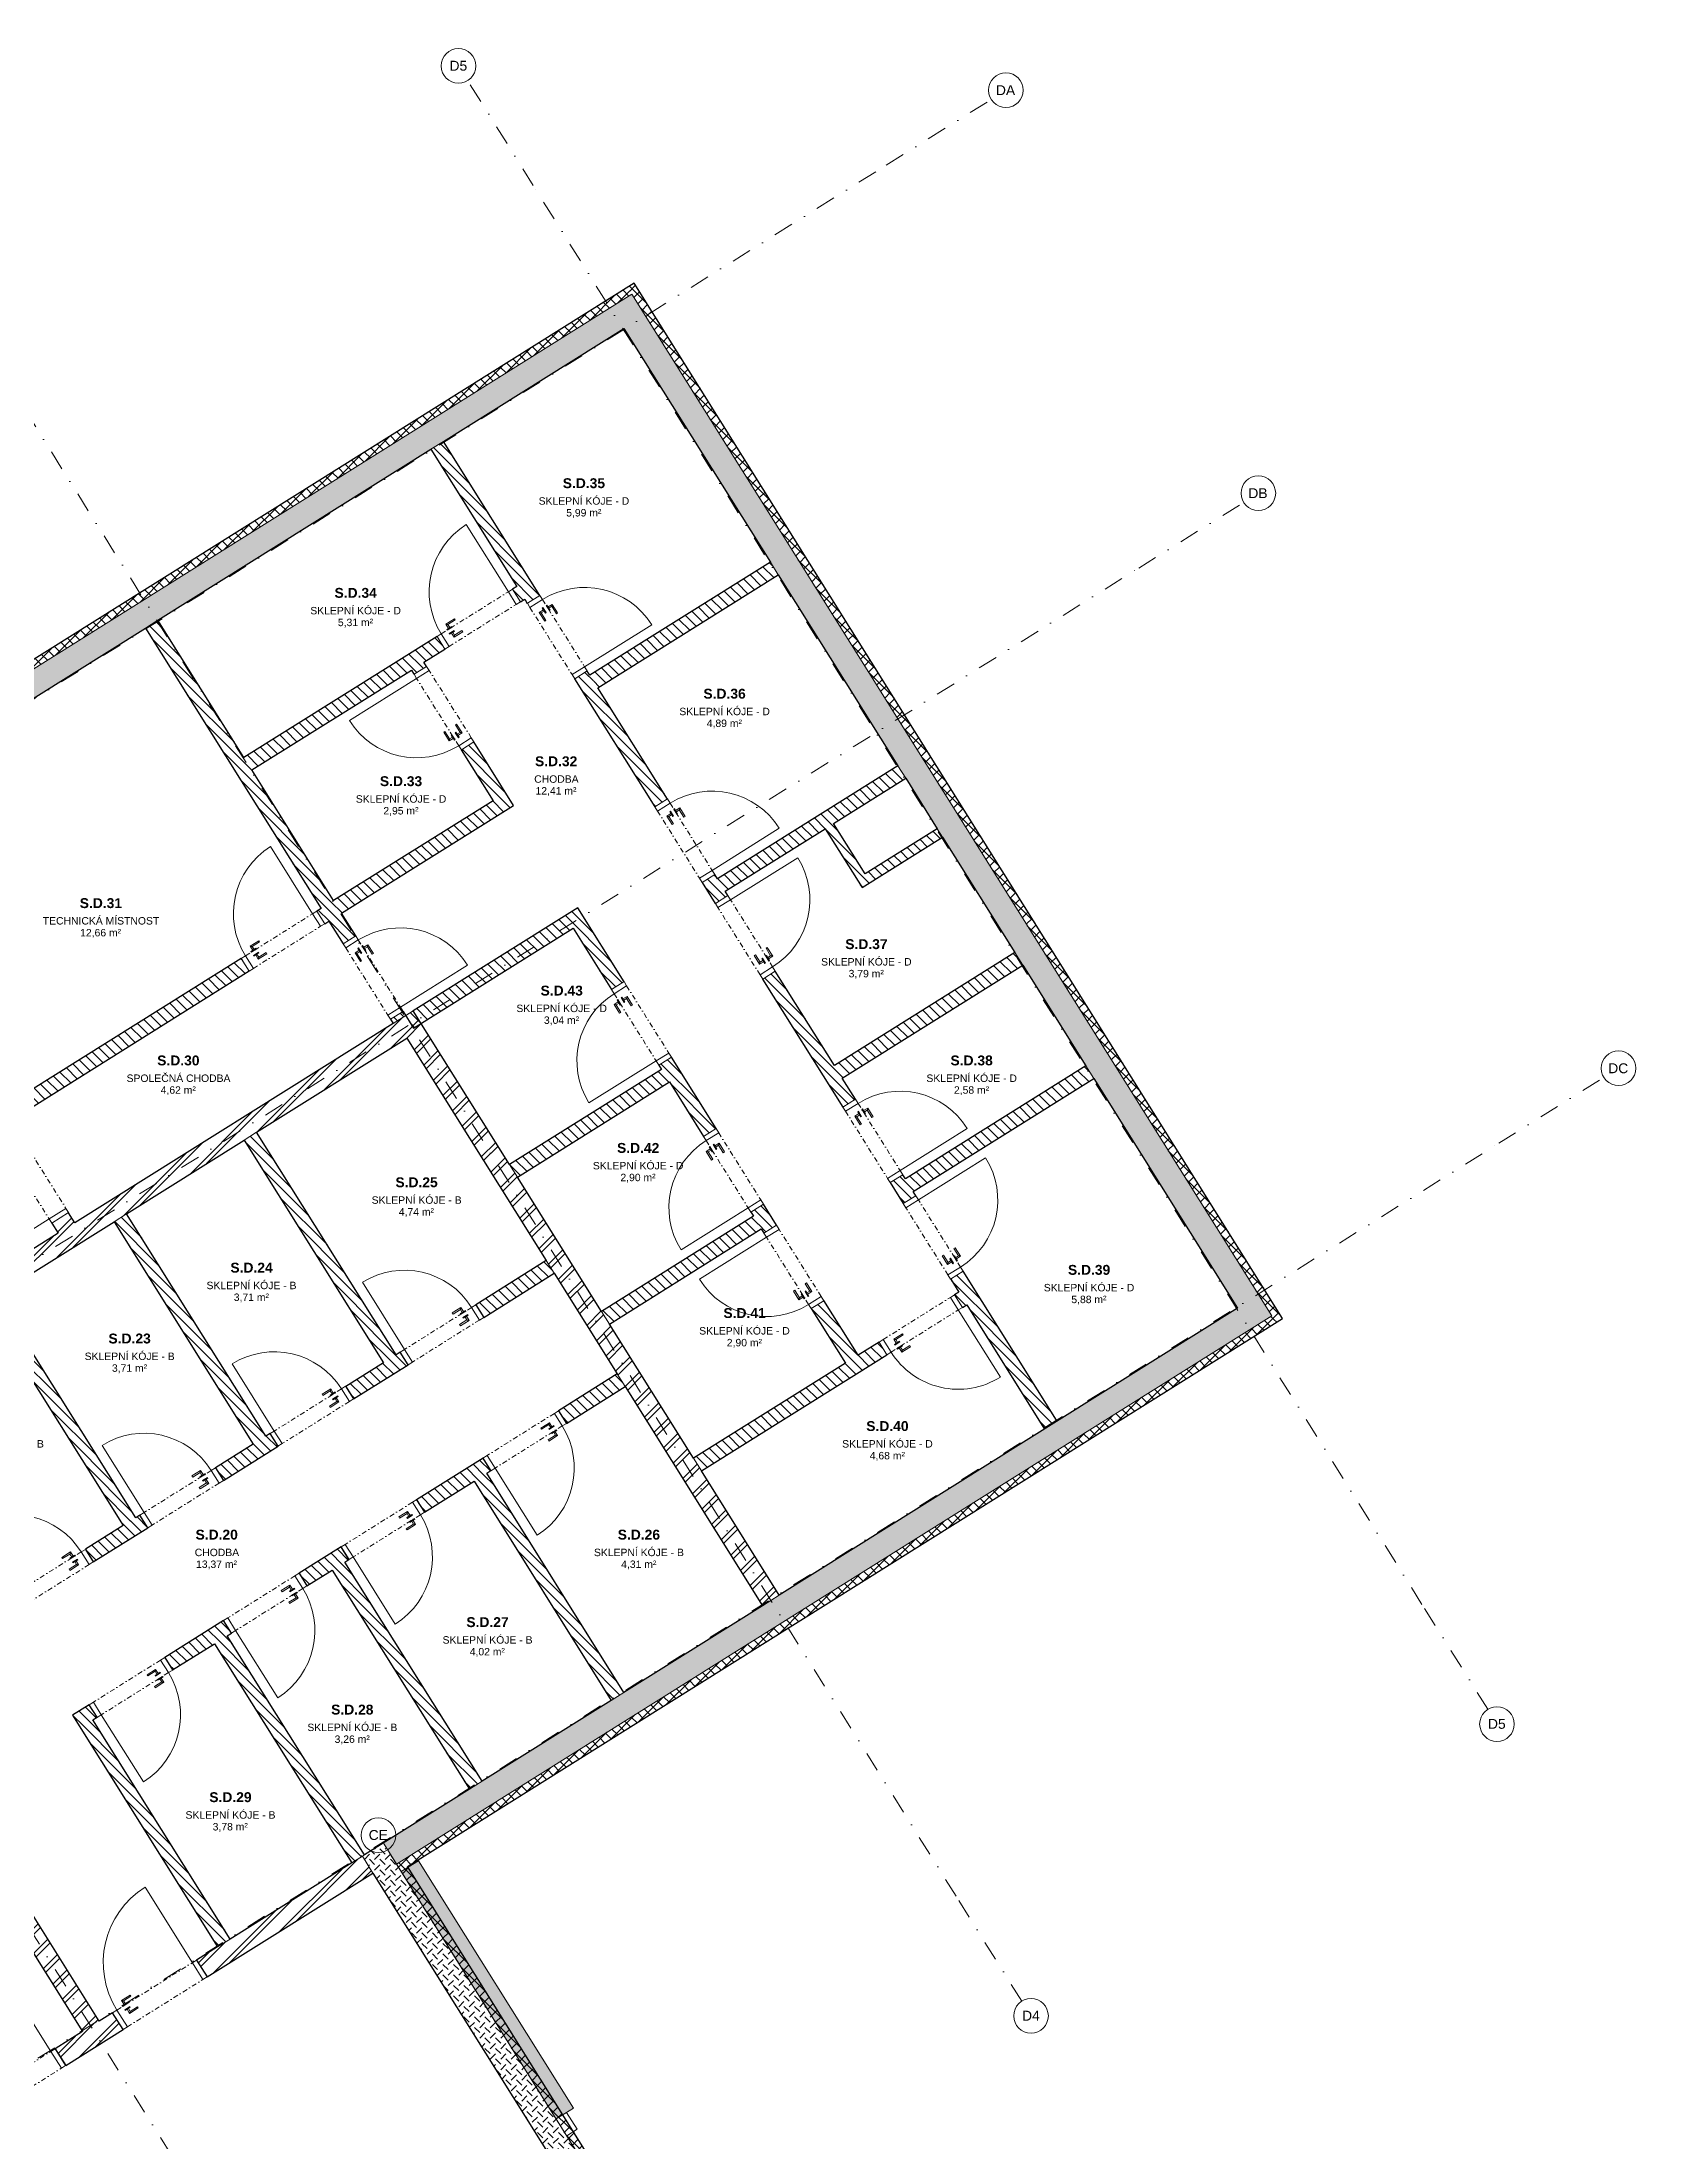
# Model space of a CAD drawing. Header units: millimetres. Extents: x -257414 to 61410, y -2356 to 77022.
# Drawn here: x -233322 to -217069, y 54021 to 75220 of the extents above; entities that cross this region are included whole.
import ezdxf

# ---------------------------------------------------------------- set-up
doc = ezdxf.new("R2010")
doc.units = ezdxf.units.MM
doc.linetypes.add('HA_DashDot_10mm-S3mm', pattern=[500, 200, -150, 0, -150])
doc.linetypes.add('HA_DashDot_2_2mm-S0_6mm', pattern=[110, 50, -30, 0, -30])
for name, color, linetype, lineweight in [('-UNDERLAY_A-AREA-____-IDEN', 9, 'Continuous', 9), ('-UNDERLAY_A-DOOR-____-OTLN', 9, 'Continuous', 9), ('-UNDERLAY_A-DOOR-FRAM-MCUT', 9, 'Continuous', 9), ('-UNDERLAY_A-FLOR-____-OTLN', 9, 'Continuous', 9), ('-UNDERLAY_A-FLOR-____-PATT', 9, 'Continuous', 9), ('-UNDERLAY_A-WALL-____-MCUT', 9, 'Continuous', 9), ('-UNDERLAY_A-WALL-____-PATT', 9, 'Continuous', 25), ('-UNDERLAY_I-WALL-____-MCUT', 9, 'Continuous', 25), ('-UNDERLAY_I-WALL-____-OTLN', 9, 'Continuous', 9), ('-UNDERLAY_S-GRID-____-IDEN', 9, 'Continuous', 9), ('-UNDERLAY_S-GRID-____-OTLN', 9, 'Continuous', 5), ('A-DOOR-____-MCUT', 9, 'HA_DashDot_2_2mm-S0_6mm', 9), ('A-DOOR-____-OTLN', 9, 'Continuous', 9)]:
    doc.layers.add(name, color=color, linetype=linetype, lineweight=lineweight)
doc.styles.add('Arial_1', font='arial.ttf', dxfattribs={"height": 100})
doc.styles.add('Arial_2', font='arial.ttf', dxfattribs={"height": 75})
doc.styles.add('Arial_B', font='arialbd.ttf', dxfattribs={"height": 100})
pattern_1 = [(45, (39655.53, 4369.22), (0, 106.06602), [75, -75]), (135, (39655.53, 4425.29), (-106.06602, 7e-15), [75, -75])]
pattern_2 = [(45, (39655.53, 4369.22), (-125.7236, 125.7236), []), (45, (39655.53, 4559.72), (-125.7236, 125.7236), [])]
pattern_3 = [(135, (39655.53, 4369.22), (-53.03301, -53.03301), [])]
pattern_4 = [(45, (39655.53, 4369.22), (-53.03301, 53.03301), []), (135, (39655.53, 4369.22), (-53.03301, -53.03301), [])]

# ---------------------------------------------------------------- blocks, each defined once
blk = doc.blocks.new('HA_DR_Single_Swing_Solid - In_900x1970_SKLEP-V13-1PP')
at = {"layer": '-UNDERLAY_A-DOOR-FRAM-MCUT'}
for p, q in [((-500, -100), (-500, 100)), ((-500, 100), (-450, 100)), ((-450, 100), (-450, -100)), ((450, 100), (500, 100)), ((450, -100), (450, 100)), ((500, 100), (500, -100)), ((-450, -100), (-500, -100)), ((500, -100), (450, -100))]:
    blk.add_line(p, q, dxfattribs=at)
at = {"layer": 'A-DOOR-____-MCUT'}
for p, q in [((-450, 100), (450, 100)), ((-450, -100), (450, -100))]:
    blk.add_line(p, q, dxfattribs=at)
at = {"layer": 'A-DOOR-____-OTLN', "lineweight": 5}
blk.add_line((450, 1000), (450, 100), dxfattribs=at)
at = {"layer": 'A-DOOR-____-OTLN'}
for p, q in [((-380, 108), (-320, 108)), ((-380, 108), (-380, 100)), ((-320, 100), (-380, 100)), ((-380, 60), (-320, 60)), ((-380, 60), (-380, 52)), ((-320, 52), (-380, 52)), ((-358, 157), (-358, 108)), ((-255, 157), (-358, 157)), ((-358, 52), (-358, 3)), ((-358, 3), (-255, 3)), ((-343, 108), (-343, 143)), ((-343, 143), (-255, 143)), ((-343, 17), (-343, 52)), ((-255, 17), (-343, 17)), ((-320, 100), (-320, 108)), ((-320, 52), (-320, 60)), ((-255, 157), (-255, 143)), ((-255, 17), (-255, 3))]:
    blk.add_line(p, q, dxfattribs=at)
at = {"layer": 'A-DOOR-____-OTLN', "lineweight": 5}
blk.add_arc((450, 100), 900, 90, 180, dxfattribs=at)
at = {"layer": 'A-DOOR-____-OTLN'}
for points in [[(-343, 143), (-343, 143), (-343, 143), (-343, 143), (-343, 143), (-344, 144), (-344, 144), (-345, 145), (-345, 145), (-346, 146), (-347, 147), (-347, 147), (-348, 148), (-348, 148), (-349, 149), (-349, 149), (-350, 150), (-350, 150), (-350, 150), (-351, 151), (-351, 151), (-352, 152), (-352, 152), (-353, 153), (-353, 153), (-354, 154), (-354, 154), (-355, 155), (-355, 155), (-356, 156), (-356, 156), (-357, 157), (-357, 157), (-357, 157), (-358, 157), (-358, 157)], [(-358, 3), (-358, 3), (-357, 3), (-357, 3), (-357, 3), (-356, 4), (-356, 4), (-355, 5), (-355, 5), (-354, 6), (-353, 7), (-353, 7), (-352, 8), (-352, 8), (-351, 9), (-351, 9), (-350, 10), (-350, 10), (-350, 10), (-349, 11), (-349, 11), (-348, 12), (-348, 12), (-347, 13), (-347, 13), (-346, 14), (-346, 14), (-345, 15), (-345, 15), (-344, 16), (-344, 16), (-343, 17), (-343, 17), (-343, 17), (-343, 17), (-343, 17)]]:
    blk.add_open_spline(points, degree=3, knots=[0, 0, 0, 0, 0.083333, 0.125, 0.166667, 0.208333, 0.229167, 0.25, 0.291667, 0.333333, 0.354167, 0.375, 0.395833, 0.416667, 0.4375, 0.458333, 0.479167, 0.5, 0.520833, 0.541667, 0.5625, 0.583333, 0.604167, 0.625, 0.645833, 0.666667, 0.6875, 0.708333, 0.75, 0.770833, 0.791667, 0.833333, 0.875, 0.916667, 1, 1, 1, 1], dxfattribs=at)
blk = doc.blocks.new('HA_DR_Single_Swing_Solid - In_900x1970_SKLEP-1383690-1PP')
at = {"layer": '-UNDERLAY_A-DOOR-FRAM-MCUT'}
for p, q in [((-450, 100), (-500, 100)), ((-500, 100), (-500, -100)), ((-450, -100), (-450, 100)), ((500, 100), (450, 100)), ((450, 100), (450, -100)), ((500, -100), (500, 100)), ((-500, -100), (-450, -100)), ((450, -100), (500, -100))]:
    blk.add_line(p, q, dxfattribs=at)
at = {"layer": 'A-DOOR-____-MCUT'}
for p, q in [((-450, 100), (450, 100)), ((-450, -100), (450, -100))]:
    blk.add_line(p, q, dxfattribs=at)
at = {"layer": 'A-DOOR-____-OTLN'}
for p, q in [((-380, -52), (-320, -52)), ((-380, -52), (-380, -60)), ((-320, -60), (-380, -60)), ((-380, -100), (-320, -100)), ((-380, -100), (-380, -108)), ((-320, -108), (-380, -108)), ((-358, -3), (-358, -52)), ((-255, -3), (-358, -3)), ((-358, -108), (-358, -158)), ((-358, -158), (-255, -158)), ((-343, -52), (-343, -18)), ((-343, -18), (-255, -18)), ((-343, -143), (-343, -108)), ((-255, -143), (-343, -143)), ((-320, -60), (-320, -52)), ((-320, -108), (-320, -100)), ((-255, -3), (-255, -18)), ((-255, -143), (-255, -158))]:
    blk.add_line(p, q, dxfattribs=at)
at = {"layer": 'A-DOOR-____-OTLN', "lineweight": 5}
blk.add_line((450, -1000), (450, -100), dxfattribs=at)
blk.add_arc((450, -100), 900, 180, 270, dxfattribs=at)
at = {"layer": 'A-DOOR-____-OTLN'}
for points in [[(-343, -18), (-343, -18), (-343, -17), (-343, -17), (-343, -17), (-344, -16), (-344, -16), (-345, -15), (-345, -15), (-346, -14), (-347, -13), (-347, -13), (-348, -12), (-348, -12), (-349, -11), (-349, -11), (-350, -10), (-350, -10), (-350, -10), (-351, -9), (-351, -9), (-352, -8), (-352, -8), (-353, -7), (-353, -7), (-354, -6), (-354, -6), (-355, -5), (-355, -5), (-356, -4), (-356, -4), (-357, -3), (-357, -3), (-357, -3), (-358, -3), (-358, -3)], [(-358, -158), (-358, -158), (-357, -157), (-357, -157), (-357, -157), (-356, -156), (-356, -156), (-355, -155), (-355, -155), (-354, -154), (-353, -153), (-353, -153), (-352, -152), (-352, -152), (-351, -151), (-351, -151), (-350, -150), (-350, -150), (-350, -150), (-349, -149), (-349, -149), (-348, -148), (-348, -148), (-347, -147), (-347, -147), (-346, -146), (-346, -146), (-345, -145), (-345, -145), (-344, -144), (-344, -144), (-343, -143), (-343, -143), (-343, -143), (-343, -143), (-343, -143)]]:
    blk.add_open_spline(points, degree=3, knots=[0, 0, 0, 0, 0.083333, 0.125, 0.166667, 0.208333, 0.229167, 0.25, 0.291667, 0.333333, 0.354167, 0.375, 0.395833, 0.416667, 0.4375, 0.458333, 0.479167, 0.5, 0.520833, 0.541667, 0.5625, 0.583333, 0.604167, 0.625, 0.645833, 0.666667, 0.6875, 0.708333, 0.75, 0.770833, 0.791667, 0.833333, 0.875, 0.916667, 1, 1, 1, 1], dxfattribs=at)
blk = doc.blocks.new('HA_DR_Single_Swing_Solid - In_800x1970_SKLEP-V14-1PP')
at = {"layer": '-UNDERLAY_A-DOOR-FRAM-MCUT'}
for p, q in [((-400, 75), (-450, 75)), ((-450, 75), (-450, -75)), ((-400, -75), (-400, 75)), ((450, 75), (400, 75)), ((400, 75), (400, -75)), ((450, -75), (450, 75)), ((-450, -75), (-400, -75)), ((400, -75), (450, -75))]:
    blk.add_line(p, q, dxfattribs=at)
at = {"layer": 'A-DOOR-____-MCUT'}
for p, q in [((-400, 75), (400, 75)), ((-400, -75), (400, -75))]:
    blk.add_line(p, q, dxfattribs=at)
at = {"layer": 'A-DOOR-____-OTLN'}
for p, q in [((-308, 22), (-308, -27)), ((-205, 22), (-308, 22)), ((-293, -27), (-293, 7)), ((-293, 7), (-205, 7)), ((-205, 22), (-205, 7)), ((-330, -27), (-270, -27)), ((-330, -27), (-330, -35)), ((-270, -35), (-330, -35)), ((-330, -75), (-270, -75)), ((-330, -75), (-330, -83)), ((-270, -83), (-330, -83)), ((-308, -83), (-308, -133)), ((-308, -133), (-205, -133)), ((-293, -118), (-293, -83)), ((-205, -118), (-293, -118)), ((-270, -35), (-270, -27)), ((-270, -83), (-270, -75)), ((-205, -118), (-205, -133))]:
    blk.add_line(p, q, dxfattribs=at)
at = {"layer": 'A-DOOR-____-OTLN', "lineweight": 5}
blk.add_line((400, -875), (400, -75), dxfattribs=at)
blk.add_arc((400, -75), 800, 180, 270, dxfattribs=at)
at = {"layer": 'A-DOOR-____-OTLN'}
for points in [[(-293, 7), (-293, 7), (-293, 8), (-293, 8), (-293, 8), (-294, 9), (-294, 9), (-295, 10), (-295, 10), (-296, 11), (-297, 12), (-297, 12), (-298, 13), (-298, 13), (-299, 14), (-299, 14), (-300, 15), (-300, 15), (-300, 15), (-301, 16), (-301, 16), (-302, 17), (-302, 17), (-303, 18), (-303, 18), (-304, 19), (-304, 19), (-305, 20), (-305, 20), (-306, 21), (-306, 21), (-307, 22), (-307, 22), (-307, 22), (-308, 22), (-308, 22)], [(-308, -133), (-308, -133), (-307, -132), (-307, -132), (-307, -132), (-306, -131), (-306, -131), (-305, -130), (-305, -130), (-304, -129), (-303, -128), (-303, -128), (-302, -127), (-302, -127), (-301, -126), (-301, -126), (-300, -125), (-300, -125), (-300, -125), (-299, -124), (-299, -124), (-298, -123), (-298, -123), (-297, -122), (-297, -122), (-296, -121), (-296, -121), (-295, -120), (-295, -120), (-294, -119), (-294, -119), (-293, -118), (-293, -118), (-293, -118), (-293, -118), (-293, -118)]]:
    blk.add_open_spline(points, degree=3, knots=[0, 0, 0, 0, 0.083333, 0.125, 0.166667, 0.208333, 0.229167, 0.25, 0.291667, 0.333333, 0.354167, 0.375, 0.395833, 0.416667, 0.4375, 0.458333, 0.479167, 0.5, 0.520833, 0.541667, 0.5625, 0.583333, 0.604167, 0.625, 0.645833, 0.666667, 0.6875, 0.708333, 0.75, 0.770833, 0.791667, 0.833333, 0.875, 0.916667, 1, 1, 1, 1], dxfattribs=at)
blk = doc.blocks.new('HA_DR_Single_Swing_Solid - In_800x1970_SKLEP-V15-1PP')
at = {"layer": '-UNDERLAY_A-DOOR-FRAM-MCUT'}
for p, q in [((-450, -75), (-450, 75)), ((-450, 75), (-400, 75)), ((-400, 75), (-400, -75)), ((400, 75), (450, 75)), ((400, -75), (400, 75)), ((450, 75), (450, -75)), ((-400, -75), (-450, -75)), ((450, -75), (400, -75))]:
    blk.add_line(p, q, dxfattribs=at)
at = {"layer": 'A-DOOR-____-MCUT'}
for p, q in [((-400, 75), (400, 75)), ((-400, -75), (400, -75))]:
    blk.add_line(p, q, dxfattribs=at)
at = {"layer": 'A-DOOR-____-OTLN', "lineweight": 5}
blk.add_line((400, 875), (400, 75), dxfattribs=at)
at = {"layer": 'A-DOOR-____-OTLN'}
for p, q in [((-330, 83), (-270, 83)), ((-330, 83), (-330, 75)), ((-270, 75), (-330, 75)), ((-330, 35), (-270, 35)), ((-330, 35), (-330, 27)), ((-270, 27), (-330, 27)), ((-308, 132), (-308, 83)), ((-205, 132), (-308, 132)), ((-308, 27), (-308, -22)), ((-293, 83), (-293, 118)), ((-293, 118), (-205, 118)), ((-293, -8), (-293, 27)), ((-270, 75), (-270, 83)), ((-270, 27), (-270, 35)), ((-205, 132), (-205, 118)), ((-308, -22), (-205, -22)), ((-205, -8), (-293, -8)), ((-205, -8), (-205, -22))]:
    blk.add_line(p, q, dxfattribs=at)
at = {"layer": 'A-DOOR-____-OTLN', "lineweight": 5}
blk.add_arc((400, 75), 800, 90, 180, dxfattribs=at)
at = {"layer": 'A-DOOR-____-OTLN'}
for points in [[(-293, 118), (-293, 118), (-293, 118), (-293, 118), (-293, 118), (-294, 119), (-294, 119), (-295, 120), (-295, 120), (-296, 121), (-297, 122), (-297, 122), (-298, 123), (-298, 123), (-299, 124), (-299, 124), (-300, 125), (-300, 125), (-300, 125), (-301, 126), (-301, 126), (-302, 127), (-302, 127), (-303, 128), (-303, 128), (-304, 129), (-304, 129), (-305, 130), (-305, 130), (-306, 131), (-306, 131), (-307, 132), (-307, 132), (-307, 132), (-308, 132), (-308, 132)], [(-308, -22), (-308, -22), (-307, -22), (-307, -22), (-307, -22), (-306, -21), (-306, -21), (-305, -20), (-305, -20), (-304, -19), (-303, -18), (-303, -18), (-302, -17), (-302, -17), (-301, -16), (-301, -16), (-300, -15), (-300, -15), (-300, -15), (-299, -14), (-299, -14), (-298, -13), (-298, -13), (-297, -12), (-297, -12), (-296, -11), (-296, -11), (-295, -10), (-295, -10), (-294, -9), (-294, -9), (-293, -8), (-293, -8), (-293, -8), (-293, -8), (-293, -8)]]:
    blk.add_open_spline(points, degree=3, knots=[0, 0, 0, 0, 0.083333, 0.125, 0.166667, 0.208333, 0.229167, 0.25, 0.291667, 0.333333, 0.354167, 0.375, 0.395833, 0.416667, 0.4375, 0.458333, 0.479167, 0.5, 0.520833, 0.541667, 0.5625, 0.583333, 0.604167, 0.625, 0.645833, 0.666667, 0.6875, 0.708333, 0.75, 0.770833, 0.791667, 0.833333, 0.875, 0.916667, 1, 1, 1, 1], dxfattribs=at)
blk = doc.blocks.new('Grid - Radius 3_5mm-353793-1PP')
at = {"layer": '-UNDERLAY_S-GRID-____-IDEN'}
blk.add_circle((0, 0), 3.5, dxfattribs=at)
blk = doc.blocks.new('A$C4e1402a9')
at = {"layer": '-UNDERLAY_A-FLOR-____-PATT'}
h = blk.add_hatch(color=256, dxfattribs=at)
h.paths.add_polyline_path([(6187, 46987), (6254, 47029), (4691, 49525), (4623, 49482), (5385, 48266)])
h.paths.add_polyline_path([(20996, 56263), (21170, 56372), (19607, 58868), (19433, 58759), (20307, 57364)])
at = {"layer": '-UNDERLAY_A-WALL-____-PATT', "lineweight": 5}
h = blk.add_hatch(dxfattribs=at)
h.set_pattern_fill('FP_15', color=256, style=0, pattern_type=2)
h.set_pattern_definition(pattern_4)
h.paths.add_polyline_path([(6319, 65011), (21760, 74683), (21717, 74751), (6276, 65079)])
h = blk.add_hatch(dxfattribs=at)
h.set_pattern_fill('FP_2', color=256, style=0, pattern_type=2)
h.set_pattern_definition(pattern_1)
h.paths.add_polyline_path([(28008, 64236), (28220, 64369), (21760, 74683), (21548, 74550), (27876, 64448)])
h = blk.add_hatch(dxfattribs=at)
h.set_pattern_fill('FP_15', color=256, style=0, pattern_type=2)
h.set_pattern_definition(pattern_4)
h.paths.add_polyline_path([(28263, 64301), (28330, 64344), (21785, 74793), (21717, 74751), (28220, 64369)])
h = blk.add_hatch(dxfattribs=at)
h.set_pattern_fill('FP_2', color=256, style=0, pattern_type=2)
h.set_pattern_definition(pattern_1)
h.paths.add_polyline_path([(13469, 69195), (21681, 74338), (21548, 74550), (13336, 69407)])
h = blk.add_hatch(dxfattribs=at)
h.set_pattern_fill('FP_3', color=256, style=0, pattern_type=2)
h.set_pattern_definition(pattern_3)
h.paths.add_polyline_path([(25921, 63236), (26048, 63315), (25106, 64820), (24979, 64740), (25325, 64187)])
h.paths.add_polyline_path([(24501, 65503), (24628, 65582), (24495, 65794), (24368, 65715), (24495, 65512)])
h.paths.add_polyline_path([(23890, 66477), (24018, 66557), (23208, 67850), (23081, 67770), (23867, 66515)])
h.paths.add_polyline_path([(22603, 68533), (22730, 68612), (22598, 68824), (22470, 68744), (22476, 68736)])
h.paths.add_polyline_path([(21993, 69507), (22120, 69587), (21310, 70879), (21183, 70800), (21969, 69544)])
h.paths.add_polyline_path([(20705, 71562), (20833, 71642), (19859, 73197), (19731, 73117), (20695, 71579)])
h = blk.add_hatch(dxfattribs=at)
h.set_pattern_fill('FP_3', color=256, style=0, pattern_type=2)
h.set_pattern_definition(pattern_3)
h.paths.add_polyline_path([(21417, 70710), (23239, 71851), (23159, 71978), (21337, 70837)])
h = blk.add_hatch(dxfattribs=at)
h.set_pattern_fill('FP_3', color=256, style=0, pattern_type=2)
h.set_pattern_definition(pattern_3)
h.paths.add_polyline_path([(17925, 69880), (19874, 71100), (19794, 71228), (17845, 70007), (17891, 69934)])
h.paths.add_polyline_path([(20637, 71578), (20679, 71605), (20599, 71732), (20557, 71705), (20636, 71579)])
h = blk.add_hatch(dxfattribs=at)
h.set_pattern_fill('FP_3', color=256, style=0, pattern_type=2)
h.set_pattern_definition(pattern_3)
h.paths.add_polyline_path([(19350, 67321), (19477, 67401), (19451, 67443), (19324, 67363)])
h.paths.add_polyline_path([(18846, 68126), (18973, 68206), (18830, 68435), (18703, 68355), (18823, 68163)])
h.paths.add_polyline_path([(18623, 68482), (18750, 68562), (16977, 71392), (16850, 71313), (18464, 68736)])
h = blk.add_hatch(dxfattribs=at)
h.set_pattern_fill('FP_3', color=256, style=0, pattern_type=2)
h.set_pattern_definition(pattern_3)
h.paths.add_polyline_path([(20360, 69570), (20487, 69650), (20166, 70163), (20039, 70083), (20171, 69873)])
h.paths.add_polyline_path([(19561, 70846), (19689, 70925), (19662, 70968), (19535, 70888)])
h = blk.add_hatch(dxfattribs=at)
h.set_pattern_fill('FP_3', color=256, style=0, pattern_type=2)
h.set_pattern_definition(pattern_3)
h.paths.add_polyline_path([(22704, 68655), (24526, 69796), (24446, 69923), (22624, 68782), (22653, 68736)])
h = blk.add_hatch(dxfattribs=at)
h.set_pattern_fill('FP_3', color=256, style=0, pattern_type=2)
h.set_pattern_definition(pattern_3)
h.paths.add_polyline_path([(15491, 66343), (17897, 67851), (17818, 67978), (15411, 66470), (15417, 66461)])
h.paths.add_polyline_path([(18660, 68328), (20567, 69523), (20487, 69650), (18581, 68456), (18618, 68396)])
h = blk.add_hatch(dxfattribs=at)
h.set_pattern_fill('FP_3', color=256, style=0, pattern_type=2)
h.set_pattern_definition(pattern_3)
h.paths.add_polyline_path([(24031, 68778), (24116, 68831), (23797, 69339), (23712, 69286)])
h = blk.add_hatch(dxfattribs=at)
h.set_pattern_fill('FP_1', color=256, style=0, pattern_type=2)
h.set_pattern_definition(pattern_2)
h.paths.add_polyline_path([(15969, 65203), (16138, 65309), (16075, 65411), (15905, 65305)])
h.paths.add_polyline_path([(15374, 66152), (15544, 66258), (13638, 69301), (13469, 69195), (15359, 66177)])
h = blk.add_hatch(dxfattribs=at)
h.set_pattern_fill('FP_3', color=256, style=0, pattern_type=2)
h.set_pattern_definition(pattern_3)
h.paths.add_polyline_path([(24084, 68693), (24898, 69203), (24844, 69287), (24031, 68778), (24057, 68736)])
h = blk.add_hatch(dxfattribs=at)
h.set_pattern_fill('FP_3', color=256, style=0, pattern_type=2)
h.set_pattern_definition(pattern_3)
h.paths.add_polyline_path([(23917, 63892), (24044, 63972), (23699, 64523), (23572, 64443), (23732, 64187)])
h.paths.add_polyline_path([(23094, 65206), (23221, 65285), (23088, 65497), (22961, 65418), (23071, 65243)])
h.paths.add_polyline_path([(22484, 66180), (22611, 66260), (22160, 66980), (22032, 66901), (22308, 66461)])
h.paths.add_polyline_path([(21555, 67663), (21682, 67743), (21215, 68489), (21088, 68409), (21167, 68282)])
h = blk.add_hatch(dxfattribs=at)
h.set_pattern_fill('FP_3', color=256, style=0, pattern_type=2)
h.set_pattern_definition(pattern_3)
h.paths.add_polyline_path([(19557, 67274), (21167, 68282), (21088, 68409), (19477, 67401)])
h = blk.add_hatch(dxfattribs=at)
h.set_pattern_fill('FP_3', color=256, style=0, pattern_type=2)
h.set_pattern_definition(pattern_3)
h.paths.add_polyline_path([(23885, 66769), (25707, 67910), (25627, 68037), (23805, 66896)])
h = blk.add_hatch(dxfattribs=at)
h.set_pattern_fill('FP_1', color=256, style=0, pattern_type=2)
h.set_pattern_definition(pattern_2)
h.paths.add_polyline_path([(23079, 61444), (23248, 61550), (19554, 67449), (19384, 67342), (22785, 61913)])
h = blk.add_hatch(dxfattribs=at)
h.set_pattern_fill('FP_1', color=256, style=0, pattern_type=2)
h.set_pattern_definition(pattern_2)
h.paths.add_polyline_path([(12711, 62926), (19490, 67173), (19384, 67342), (12604, 63096), (12633, 63050)])
h = blk.add_hatch(dxfattribs=at)
h.set_pattern_fill('FP_3', color=256, style=0, pattern_type=2)
h.set_pattern_definition(pattern_3)
h.paths.add_polyline_path([(20605, 65771), (22139, 66731), (22059, 66858), (20525, 65898)])
h = blk.add_hatch(dxfattribs=at)
h.set_pattern_fill('FP_3', color=256, style=0, pattern_type=2)
h.set_pattern_definition(pattern_3)
h.paths.add_polyline_path([(24601, 65625), (26424, 66766), (26344, 66893), (24522, 65752)])
h = blk.add_hatch(dxfattribs=at)
h.set_pattern_fill('FP_3', color=256, style=0, pattern_type=2)
h.set_pattern_definition(pattern_3)
h.paths.add_polyline_path([(19253, 63897), (19380, 63977), (17973, 66223), (17846, 66143), (19072, 64187)])
h = blk.add_hatch(dxfattribs=at)
h.set_pattern_fill('FP_3', color=256, style=0, pattern_type=2)
h.set_pattern_definition(pattern_3)
h.paths.add_polyline_path([(17939, 63075), (18067, 63154), (16660, 65400), (16533, 65320), (17891, 63152)])
h = blk.add_hatch(dxfattribs=at)
h.set_pattern_fill('FP_3', color=256, style=0, pattern_type=2)
h.set_pattern_definition(pattern_3)
h.paths.add_polyline_path([(21534, 64287), (23067, 65248), (22988, 65375), (21454, 64415)])
h = blk.add_hatch(dxfattribs=at)
h.set_pattern_fill('FP_3', color=256, style=0, pattern_type=2)
h.set_pattern_definition(pattern_3)
h.paths.add_polyline_path([(14282, 60606), (14324, 60633), (14244, 60760), (14202, 60733)])
h.paths.add_polyline_path([(15087, 61111), (15561, 61408), (15482, 61535), (15007, 61238)])
h.paths.add_polyline_path([(16324, 61886), (16875, 62231), (16795, 62358), (16244, 62013), (16307, 61913)])
h.paths.add_polyline_path([(17638, 62709), (18189, 63054), (18109, 63181), (17558, 62836), (17615, 62744)])
h.paths.add_polyline_path([(18951, 63531), (19502, 63876), (19422, 64004), (18872, 63658), (18897, 63618)])
h.paths.add_polyline_path([(20265, 64354), (20977, 64800), (20897, 64927), (20185, 64481), (20191, 64471)])
h = blk.add_hatch(dxfattribs=at)
h.set_pattern_fill('FP_3', color=256, style=0, pattern_type=2)
h.set_pattern_definition(pattern_3)
h.paths.add_polyline_path([(16626, 62252), (16753, 62331), (15346, 64577), (15219, 64498), (16482, 62481)])
h = blk.add_hatch(dxfattribs=at)
h.set_pattern_fill('FP_2', color=256, style=0, pattern_type=2)
h.set_pattern_definition(pattern_1)
h.paths.add_polyline_path([(19385, 58835), (28008, 64236), (27876, 64448), (19252, 59047)])
h = blk.add_hatch(dxfattribs=at)
h.set_pattern_fill('FP_3', color=256, style=0, pattern_type=2)
h.set_pattern_definition(pattern_3)
h.paths.add_polyline_path([(22463, 62804), (24335, 63977), (24256, 64104), (22383, 62932)])
h.paths.add_polyline_path([(25098, 64455), (25141, 64482), (25061, 64609), (25019, 64582), (25035, 64556)])
h = blk.add_hatch(dxfattribs=at)
h.set_pattern_fill('FP_15', color=256, style=0, pattern_type=2)
h.set_pattern_definition(pattern_4)
h.paths.add_polyline_path([(19495, 58810), (28263, 64301), (28220, 64369), (19453, 58878)])
h = blk.add_hatch(dxfattribs=at)
h.set_pattern_fill('FP_3', color=256, style=0, pattern_type=2)
h.set_pattern_definition(pattern_3)
h.paths.add_polyline_path([(16193, 60211), (16363, 60317), (16283, 60444), (16114, 60338)])
h.paths.add_polyline_path([(17125, 60795), (17719, 61166), (17639, 61293), (17046, 60922), (17065, 60891)])
h.paths.add_polyline_path([(18481, 61644), (18905, 61909), (18826, 62037), (18402, 61771), (18441, 61709)])
h.paths.add_polyline_path([(19668, 62387), (20337, 62807), (20258, 62934), (19588, 62514), (19609, 62481)])
h.paths.add_polyline_path([(21100, 63284), (21693, 63656), (21614, 63783), (21020, 63411), (21069, 63334)])
h = blk.add_hatch(dxfattribs=at)
h.set_pattern_fill('FP_1', color=256, style=0, pattern_type=2)
h.set_pattern_definition(pattern_2)
h.paths.add_polyline_path([(16214, 57144), (16384, 57250), (12795, 62979), (12626, 62873), (16077, 57364)])
h = blk.add_hatch(dxfattribs=at)
h.set_pattern_fill('FP_3', color=256, style=0, pattern_type=2)
h.set_pattern_definition(pattern_3)
h.paths.add_polyline_path([(21553, 60488), (21681, 60568), (20295, 62780), (20168, 62700), (20661, 61913)])
h = blk.add_hatch(dxfattribs=at)
h.set_pattern_fill('FP_3', color=256, style=0, pattern_type=2)
h.set_pattern_definition(pattern_3)
h.paths.add_polyline_path([(20121, 59591), (20248, 59671), (18863, 61883), (18736, 61803), (20092, 59638)])
h = blk.add_hatch(dxfattribs=at)
h.set_pattern_fill('FP_3', color=256, style=0, pattern_type=2)
h.set_pattern_definition(pattern_3)
h.paths.add_polyline_path([(18935, 58848), (19062, 58928), (17676, 61140), (17549, 61060), (18440, 59638)])
h = blk.add_hatch(dxfattribs=at)
h.set_pattern_fill('FP_3', color=256, style=0, pattern_type=2)
h.set_pattern_definition(pattern_3)
h.paths.add_polyline_path([(17579, 57999), (17706, 58078), (16320, 60290), (16193, 60211), (17264, 58501)])
h = blk.add_hatch(dxfattribs=at)
h.set_pattern_fill('FP_2', color=256, style=0, pattern_type=2)
h.set_pattern_definition(pattern_1)
h.paths.add_polyline_path([(22340, 53647), (22444, 53716), (22549, 53784), (19252, 59047), (19041, 58914), (22293, 53721)])
h = blk.add_hatch(dxfattribs=at)
h.set_pattern_fill('FP_1', color=256, style=0, pattern_type=2)
h.set_pattern_definition(pattern_2)
h.paths.add_polyline_path([(4829, 49776), (6668, 50928), (6562, 51098), (4723, 49946)])
h.paths.add_polyline_path([(7515, 51459), (9816, 52900), (9710, 53070), (7409, 51629), (7434, 51589)])
h.paths.add_polyline_path([(10664, 53431), (12681, 54695), (12574, 54864), (10557, 53601)])
h.paths.add_polyline_path([(13528, 55225), (15198, 56271), (15091, 56441), (13422, 55395), (13488, 55289)])
h.paths.add_polyline_path([(16045, 56802), (16626, 57166), (16519, 57335), (15939, 56971)])
h.paths.add_polyline_path([(17473, 57696), (19147, 58745), (19041, 58914), (17367, 57866)])
h = blk.add_hatch(dxfattribs=at)
h.set_pattern_fill('FP_15', color=256, style=0, pattern_type=2)
h.set_pattern_definition(pattern_4)
h.paths.add_polyline_path([(22507, 53852), (22574, 53895), (19453, 58878), (19385, 58835), (22444, 53952)])
at = {"layer": '-UNDERLAY_A-FLOR-____-OTLN'}
for p, q in [((19252, 59047), (22376, 54060)), ((19041, 58914), (19062, 58928)), ((19433, 58759), (19607, 58868)), ((19607, 58868), (21170, 56372)), ((21170, 56372), (20996, 56263))]:
    blk.add_line(p, q, dxfattribs=at)
at = {"layer": '-UNDERLAY_A-WALL-____-MCUT', "lineweight": 25}
for p, q in [((21785, 74793), (-1927, 59941)), ((28330, 64344), (21785, 74793)), ((19495, 58810), (28330, 64344)), ((22574, 53895), (19495, 58810))]:
    blk.add_line(p, q, dxfattribs=at)
at = {"layer": '-UNDERLAY_A-WALL-____-MCUT'}
for p, q in [((21760, 74683), (-1817, 59915)), ((28220, 64369), (21760, 74683)), ((19859, 73197), (19731, 73117)), ((23239, 71851), (23159, 71978)), ((16977, 71392), (16850, 71313)), ((24526, 69796), (24446, 69923)), ((24898, 69203), (24844, 69287)), ((25707, 67910), (25627, 68037)), ((19554, 67449), (19350, 67321)), ((26424, 66766), (26344, 66893)), ((17973, 66223), (17846, 66143)), ((20525, 65898), (20605, 65771)), ((16660, 65400), (16533, 65320)), ((20977, 64800), (20897, 64927)), ((28220, 64369), (19385, 58835)), ((21454, 64415), (21534, 64287)), ((21693, 63656), (21614, 63783)), ((22383, 62932), (22463, 62804)), ((23079, 61444), (23248, 61550)), ((21553, 60488), (21681, 60568)), ((20121, 59591), (20248, 59671)), ((19041, 58914), (18935, 58848)), ((19147, 58745), (19041, 58914)), ((22549, 53784), (19385, 58835)), ((17579, 57999), (17706, 58078))]:
    blk.add_line(p, q, dxfattribs=at)
at = {"layer": '-UNDERLAY_I-WALL-____-MCUT'}
for p, q in [((19859, 73197), (21681, 74338)), ((21681, 74338), (23159, 71978)), ((20833, 71642), (19859, 73197)), ((16977, 71392), (19731, 73117)), ((19731, 73117), (20599, 71732)), ((23159, 71978), (21337, 70837)), ((20599, 71732), (20557, 71705)), ((21417, 70710), (23239, 71851)), ((23239, 71851), (24446, 69923)), ((20637, 71578), (20679, 71605)), ((20679, 71605), (20705, 71562)), ((13638, 69301), (16850, 71313)), ((16850, 71313), (18623, 68482)), ((17845, 70007), (16977, 71392)), ((19794, 71228), (17845, 70007)), ((19662, 70968), (19874, 71100)), ((17925, 69880), (19535, 70888)), ((19535, 70888), (19561, 70846)), ((19689, 70925), (19662, 70968)), ((21337, 70837), (21310, 70879)), ((21183, 70800), (21993, 69507)), ((22120, 69587), (21417, 70710)), ((20039, 70083), (20360, 69570)), ((20567, 69523), (20166, 70163)), ((18750, 68562), (17925, 69880)), ((24446, 69923), (22624, 68782)), ((23797, 69339), (24526, 69796)), ((24526, 69796), (24844, 69287)), ((20360, 69570), (18750, 68562)), ((18830, 68435), (20567, 69523)), ((24116, 68831), (23797, 69339)), ((22704, 68655), (23712, 69286)), ((23712, 69286), (24084, 68693)), ((24084, 68693), (24898, 69203)), ((24844, 69287), (24116, 68831)), ((24898, 69203), (25627, 68037)), ((22470, 68744), (22603, 68533)), ((22624, 68782), (22598, 68824)), ((18623, 68482), (18581, 68456)), ((21215, 68489), (19554, 67449)), ((21682, 67743), (21215, 68489)), ((22730, 68612), (22704, 68655)), ((18660, 68328), (18703, 68355)), ((18703, 68355), (18846, 68126)), ((18973, 68206), (18830, 68435)), ((19557, 67274), (21167, 68282)), ((21167, 68282), (21555, 67663)), ((17818, 67978), (15411, 66470)), ((15491, 66343), (17897, 67851)), ((23805, 66896), (23208, 67850)), ((25627, 68037), (23805, 66896)), ((23885, 66769), (25707, 67910)), ((25707, 67910), (26344, 66893)), ((23081, 67770), (23890, 66477)), ((19451, 67443), (19557, 67274)), ((20525, 65898), (19554, 67449)), ((19350, 67321), (16138, 65309)), ((19324, 67363), (19350, 67321)), ((17973, 66223), (19490, 67173)), ((19490, 67173), (20897, 64927)), ((22059, 66858), (20525, 65898)), ((22032, 66901), (22059, 66858)), ((22611, 66260), (22160, 66980)), ((26344, 66893), (24522, 65752)), ((20605, 65771), (22139, 66731)), ((22139, 66731), (22484, 66180)), ((24018, 66557), (23885, 66769)), ((24601, 65625), (26424, 66766)), ((26424, 66766), (27876, 64448)), ((16660, 65400), (17846, 66143)), ((17846, 66143), (19253, 63897)), ((19380, 63977), (17973, 66223)), ((21454, 64415), (20605, 65771)), ((24522, 65752), (24495, 65794)), ((24368, 65715), (24501, 65503)), ((24628, 65582), (24601, 65625)), ((15346, 64577), (16533, 65320)), ((15905, 65305), (15969, 65203)), ((16138, 65309), (16075, 65411)), ((16533, 65320), (17939, 63075)), ((18067, 63154), (16660, 65400)), ((22988, 65375), (21454, 64415)), ((22961, 65418), (22988, 65375)), ((23221, 65285), (23088, 65497)), ((15969, 65203), (12075, 62764)), ((21534, 64287), (23067, 65248)), ((23067, 65248), (23094, 65206)), ((20897, 64927), (20185, 64481)), ((20265, 64354), (20977, 64800)), ((20977, 64800), (21614, 63783)), ((24979, 64740), (25061, 64609)), ((26048, 63315), (25106, 64820)), ((15219, 64498), (16626, 62252)), ((16753, 62331), (15346, 64577)), ((20185, 64481), (20265, 64354)), ((27876, 64448), (23248, 61550)), ((24044, 63972), (23699, 64523)), ((25061, 64609), (25019, 64582)), ((25098, 64455), (25141, 64482)), ((25141, 64482), (25921, 63236)), ((22383, 62932), (21534, 64287)), ((23572, 64443), (23917, 63892)), ((24256, 64104), (24044, 63972)), ((19253, 63897), (18872, 63658)), ((18951, 63531), (19502, 63876)), ((19422, 64004), (19380, 63977)), ((19502, 63876), (19422, 64004)), ((23917, 63892), (22383, 62932)), ((22463, 62804), (24335, 63977)), ((18872, 63658), (18951, 63531)), ((21614, 63783), (21020, 63411)), ((21100, 63284), (21693, 63656)), ((21693, 63656), (23079, 61444)), ((21020, 63411), (21100, 63284)), ((18109, 63181), (18067, 63154)), ((18189, 63054), (18109, 63181)), ((25921, 63236), (26048, 63315)), ((17939, 63075), (17558, 62836)), ((17638, 62709), (18189, 63054)), ((17558, 62836), (17638, 62709)), ((20258, 62934), (19588, 62514)), ((20337, 62807), (20258, 62934)), ((20295, 62780), (20337, 62807)), ((21681, 60568), (20295, 62780)), ((23248, 61550), (22463, 62804)), ((19668, 62387), (20168, 62700)), ((20168, 62700), (21553, 60488)), ((16795, 62358), (16753, 62331)), ((16875, 62231), (16795, 62358)), ((19588, 62514), (19668, 62387)), ((16626, 62252), (16244, 62013)), ((16324, 61886), (16875, 62231)), ((16244, 62013), (16324, 61886)), ((18826, 62037), (18402, 61771)), ((18905, 61909), (18826, 62037)), ((18863, 61883), (18905, 61909)), ((18402, 61771), (18481, 61644)), ((18481, 61644), (18736, 61803)), ((18736, 61803), (20121, 59591)), ((20248, 59671), (18863, 61883)), ((17639, 61293), (17046, 60922)), ((17719, 61166), (17639, 61293)), ((23079, 61444), (21681, 60568)), ((17125, 60795), (17549, 61060)), ((17549, 61060), (18935, 58848)), ((17676, 61140), (17719, 61166)), ((19062, 58928), (17676, 61140)), ((17046, 60922), (17125, 60795)), ((16384, 57250), (14282, 60606)), ((16283, 60444), (16114, 60338)), ((16363, 60317), (16283, 60444)), ((21553, 60488), (20248, 59671)), ((16114, 60338), (17579, 57999)), ((16320, 60290), (16363, 60317)), ((17706, 58078), (16320, 60290)), ((20121, 59591), (19062, 58928)), ((15137, 58865), (16214, 57144)), ((17473, 57696), (19147, 58745)), ((18935, 58848), (17706, 58078)), ((19147, 58745), (22472, 53435)), ((17579, 57999), (17367, 57866)), ((17367, 57866), (17473, 57696)), ((16519, 57335), (16384, 57250)), ((16626, 57166), (16519, 57335)), ((16214, 57144), (15939, 56971)), ((16045, 56802), (16626, 57166)), ((15939, 56971), (16045, 56802))]:
    blk.add_line(p, q, dxfattribs=at)
at = {"layer": '-UNDERLAY_I-WALL-____-OTLN'}
for p in [(21102, 56329), (21103, 56093)]:
    blk.add_line(p, (21208, 56160), dxfattribs=at)
at = {"layer": '-UNDERLAY_S-GRID-____-OTLN', "linetype": 'HA_DashDot_10mm-S3mm', "lineweight": 9}
for p, q in [((20766, 75779), (20103, 76839)), ((24329, 75986), (25389, 76649)), ((-4343, 58027), (24329, 75986)), ((29737, 61457), (20766, 75779)), ((25034, 58511), (15242, 74143)), ((26877, 71918), (27937, 72581)), ((-2281, 53654), (26877, 71918)), ((18169, 54211), (8378, 69844)), ((30513, 66112), (31573, 66776)), ((1355, 47849), (30513, 66112)), ((30401, 60398), (29737, 61457)), ((19959, 57919), (19295, 58979)), ((25697, 57452), (25034, 58511)), ((38881, 27709), (19959, 57919))]:
    blk.add_line(p, q, dxfattribs=at)
at = {"layer": '-UNDERLAY_A-DOOR-____-OTLN'}
for name, p, rotation in [('HA_DR_Single_Swing_Solid - In_800x1970_SKLEP-V15-1PP', (20215, 71403), 32.06124947745558), ('HA_DR_Single_Swing_Solid - In_800x1970_SKLEP-V15-1PP', (21008, 71221), 302.0612494774555), ('HA_DR_Single_Swing_Solid - In_800x1970_SKLEP-V15-1PP', (19864, 70504), 122.0612494774555), ('HA_DR_Single_Swing_Solid - In_800x1970_SKLEP-V15-1PP', (22295, 69166), 302.0612494774555), ('HA_DR_Single_Swing_Solid - In_800x1970_SKLEP-V15-1PP', (18239, 68153), 32.06124947745555), ('HA_DR_Single_Swing_Solid - In_800x1970_SKLEP-V14-1PP', (22906, 68191), 122.0612494774555), ('HA_DR_Single_Swing_Solid - In_800x1970_SKLEP-V15-1PP', (19148, 67785), 302.0612494774555), ('HA_DR_Single_Swing_Solid - In_800x1970_SKLEP-V14-1PP', (21857, 67322), 302.0612494774555), ('HA_DR_Single_Swing_Solid - In_800x1970_SKLEP-V15-1PP', (24193, 66136), 302.0612494774555), ('HA_DR_Single_Swing_Solid - In_900x1970_SKLEP-1383690-1PP', (15724, 65782), 302.0612494774555), ('HA_DR_Single_Swing_Solid - In_800x1970_SKLEP-V14-1PP', (22786, 65839), 302.0612494774555), ('HA_DR_Single_Swing_Solid - In_800x1970_SKLEP-V14-1PP', (24803, 65161), 122.0612494774555), ('HA_DR_Single_Swing_Solid - In_800x1970_SKLEP-V14-1PP', (19844, 64179), 212.0623857557158), ('HA_DR_Single_Swing_Solid - In_800x1970_SKLEP-V15-1PP', (23396, 64864), 122.0612494774555), ('HA_DR_Single_Swing_Solid - In_800x1970_SKLEP-V14-1PP', (24677, 64280), 32.06124947745557), ('HA_DR_Single_Swing_Solid - In_800x1970_SKLEP-V14-1PP', (18530, 63356), 212.0623857557158), ('HA_DR_Single_Swing_Solid - In_800x1970_SKLEP-V14-1PP', (17216, 62533), 212.0623857557158), ('HA_DR_Single_Swing_Solid - In_800x1970_SKLEP-V15-1PP', (20679, 63109), 212.062385755716), ('HA_DR_Single_Swing_Solid - In_800x1970_SKLEP-V14-1PP', (15903, 61710), 212.0623857557158), ('HA_DR_Single_Swing_Solid - In_800x1970_SKLEP-V15-1PP', (19247, 62212), 212.062385755716), ('HA_DR_Single_Swing_Solid - In_800x1970_SKLEP-V15-1PP', (18060, 61469), 212.062385755716), ('HA_DR_Single_Swing_Solid - In_800x1970_SKLEP-V15-1PP', (16704, 60619), 212.062385755716), ('HA_DR_Single_Swing_Solid - In_900x1970_SKLEP-V13-1PP', (16996, 57516), 32.06238575571615), ('HA_DR_Single_Swing_Solid - In_900x1970_SKLEP-V13-1PP', (15568, 56621), 32.06238575571615)]:
    blk.add_blockref(name, p, dxfattribs=dict(at, rotation=rotation))
at = {"layer": '-UNDERLAY_S-GRID-____-IDEN'}
for p, xscale, yscale, zscale, rotation in [((20010, 76987), 49.99999999999997, 49.99999999999997, 49.99999999999997, 32.06124947745568), ((25537, 76742), 49.99999999999997, 49.99999999999997, 49.99999999999997, 302.0612494774554), ((28085, 72674), 49.99999999999998, 49.99999999999998, 49.99999999999998, 302.0612494774553), ((31721, 66869), 49.99999999999998, 49.99999999999998, 49.99999999999998, 302.0612494774553), ((30494, 60249), 49.99999999999997, 49.99999999999997, 49.99999999999997, 32.06124947745568), ((19202, 59127), 49.99999999999997, 49.99999999999997, 49.99999999999997, 32.06124947745562), ((25790, 57303), 49.99999999999998, 49.99999999999998, 49.99999999999998, 32.06124947745569)]:
    blk.add_blockref('Grid - Radius 3_5mm-353793-1PP', p, dxfattribs=dict(at, xscale=xscale, yscale=yscale, zscale=zscale, rotation=rotation))
at = {"layer": '-UNDERLAY_A-AREA-____-IDEN', "lineweight": 5, "attachment_point": 1}
for s, insert, char_height, width, style in [('S.D.35', (21063, 72825), 100, 529.11, 'Arial_B'), ('SKLEPNÍ KÓJE - D', (20820, 72633), 75, 1114.35, 'Arial_2'), ('5,99 m²', (21098, 72514), 75, 440.93, 'Arial_2'), ('S.D.34', (18759, 71718), 100, 529.11, 'Arial_B'), ('SKLEPNÍ KÓJE - D', (18515, 71526), 75, 1114.35, 'Arial_2'), ('5,31 m²', (18793, 71407), 75, 440.93, 'Arial_2'), ('S.D.36', (22483, 70700), 100, 529.11, 'Arial_B'), ('SKLEPNÍ KÓJE - D', (22240, 70508), 75, 1114.35, 'Arial_2'), ('4,89 m²', (22517, 70389), 75, 440.93, 'Arial_2'), ('S.D.32', (20783, 70018), 100, 529.11, 'Arial_B'), ('S.D.33', (19217, 69817), 100, 529.11, 'Arial_B'), ('CHODBA', (20775, 69826), 75, 545.15, 'Arial_2'), ('SKLEPNÍ KÓJE - D', (18974, 69625), 75, 1114.35, 'Arial_2'), ('12,41 m²', (20788, 69707), 75, 513.08, 'Arial_2'), ('2,95 m²', (19252, 69506), 75, 440.93, 'Arial_2'), ('S.D.31', (16187, 68586), 100, 529.11, 'Arial_B'), ('TECHNICKÁ MÍSTNOST', (15814, 68395), 75, 1427, 'Arial_2'), ('12,66 m²', (16191, 68275), 75, 513.08, 'Arial_2'), ('S.D.37', (23915, 68172), 100, 529.11, 'Arial_B'), ('SKLEPNÍ KÓJE - D', (23671, 67981), 75, 1114.35, 'Arial_2'), ('3,79 m²', (23949, 67862), 75, 440.93, 'Arial_2'), ('S.D.43', (20839, 67703), 100, 529.11, 'Arial_B'), ('SKLEPNÍ KÓJE - D', (20595, 67511), 75, 1114.35, 'Arial_2'), ('3,04 m²', (20873, 67392), 75, 440.93, 'Arial_2'), ('S.D.30', (16969, 66998), 100, 529.11, 'Arial_B'), ('S.D.38', (24977, 66998), 100, 529.11, 'Arial_B'), ('SPOLE', (16660, 66806), 75, 424.89, 'Arial_2'), ('ČNÁ CHODBA', (17010, 66806), 75, 849.79, 'Arial_2'), ('SKLEPNÍ KÓJE - D', (24734, 66806), 75, 1114.35, 'Arial_2'), ('4,62 m²', (17004, 66687), 75, 440.93, 'Arial_2'), ('2,58 m²', (25012, 66687), 75, 440.93, 'Arial_2'), ('SKLEPNÍ KÓJE - D', (21367, 65923), 75, 1114.35, 'Arial_2'), ('S.D.42', (21611, 66115), 100, 529.11, 'Arial_B'), ('S.D.25', (19374, 65768), 100, 529.11, 'Arial_B'), ('2,90 m²', (21645, 65804), 75, 440.93, 'Arial_2'), ('SKLEPNÍ KÓJE - B', (19134, 65576), 75, 1106.33, 'Arial_2'), ('4,74 m²', (19408, 65457), 75, 440.93, 'Arial_2'), ('S.D.24', (17708, 64906), 100, 529.11, 'Arial_B'), ('S.D.39', (26163, 64884), 100, 529.11, 'Arial_B'), ('SKLEPNÍ KÓJE - B', (17467, 64714), 75, 1106.33, 'Arial_2'), ('SKLEPNÍ KÓJE - D', (25919, 64692), 75, 1114.35, 'Arial_2'), ('3,71 m²', (17742, 64595), 75, 440.93, 'Arial_2'), ('S.D.41', (22685, 64448), 100, 529.11, 'Arial_B'), ('5,88 m²', (26197, 64573), 75, 440.93, 'Arial_2'), ('SKLEPNÍ KÓJE - D', (22441, 64256), 75, 1114.35, 'Arial_2'), ('S.D.23', (16477, 64191), 100, 529.11, 'Arial_B'), ('2,90 m²', (22719, 64137), 75, 440.93, 'Arial_2'), ('SKLEPNÍ KÓJE - B', (16237, 63999), 75, 1106.33, 'Arial_2'), ('3,71 m²', (16512, 63880), 75, 440.93, 'Arial_2'), ('S.D.40', (24127, 63307), 100, 529.11, 'Arial_B'), ('SKLEPNÍ KÓJE - B', (14917, 63115), 75, 1106.33, 'Arial_2'), ('SKLEPNÍ KÓJE - D', (23884, 63115), 75, 1114.35, 'Arial_2'), ('4,68 m²', (24162, 62996), 75, 440.93, 'Arial_2'), ('S.D.20', (17356, 62211), 100, 529.11, 'Arial_B'), ('S.D.26', (21618, 62211), 100, 529.11, 'Arial_B'), ('CHODBA', (17348, 62019), 75, 545.15, 'Arial_2'), ('13,37 m²', (17361, 61900), 75, 513.08, 'Arial_2'), ('SKLEPNÍ KÓJE - B', (21378, 62019), 75, 1106.33, 'Arial_2'), ('4,31 m²', (21653, 61900), 75, 440.93, 'Arial_2'), ('S.D.27', (20090, 61328), 100, 529.11, 'Arial_B'), ('SKLEPNÍ KÓJE - B', (19850, 61136), 75, 1106.33, 'Arial_2'), ('4,02 m²', (20124, 61017), 75, 440.93, 'Arial_2'), ('S.D.28', (18725, 60445), 100, 529.11, 'Arial_B'), ('SKLEPNÍ KÓJE - B', (18485, 60253), 75, 1106.33, 'Arial_2'), ('3,26 m²', (18760, 60134), 75, 440.93, 'Arial_2'), ('SKLEPNÍ KÓJE - B', (17255, 59369), 75, 1106.33, 'Arial_2'), ('S.D.29', (17495, 59561), 100, 529.11, 'Arial_B'), ('3,78 m²', (17529, 59250), 75, 440.93, 'Arial_2')]:
    blk.add_mtext(s, dxfattribs=dict(at, insert=insert, char_height=char_height, width=width, style=style))
at = {"layer": '-UNDERLAY_S-GRID-____-IDEN', "lineweight": 5, "char_height": 100, "attachment_point": 1, "style": 'Arial_1'}
for s, insert, width in [('D5', (19920, 77039), 220.46), ('DA', (25436, 76792), 240.51), ('DB', (27984, 72724), 240.51), ('DC', (31617, 66919), 248.52), ('D5', (30403, 60301), 220.46), ('CE', (19104, 59179), 240.51), ('D4', (25700, 57355), 220.46)]:
    blk.add_mtext(s, dxfattribs=dict(at, insert=insert, width=width))

msp = doc.modelspace()

# ---------------------------------------------------------------- block references
at = {"color": 252}
msp.add_blockref('A$C4e1402a9', (-249128, -2009), dxfattribs=at)

doc.saveas('drawing.dxf')
